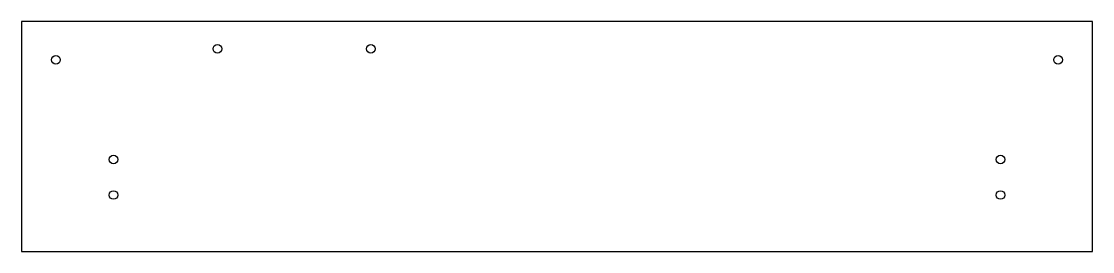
# Model space of a CAD drawing. Header units: millimetres. Extents: x -279 to 279, y -60 to 60.
import ezdxf

# ---------------------------------------------------------------- set-up
doc = ezdxf.new("R2010")
doc.units = ezdxf.units.MM

msp = doc.modelspace()

# ---------------------------------------------------------------- linework, layer by layer
at = {"color": 7, "linetype": 'Continuous', "lineweight": 25}
for p, q in [((279, 60), (-279, 60)), ((-279, 60), (-279, -60)), ((279, -60), (279, 60)), ((-279, -60), (279, -60))]:
    msp.add_line(p, q, dxfattribs=at)
for centre in [(-176.925688, 45.7), (-96.925688, 45.7), (-261, 40), (261, 40), (-231, -12), (231, -12), (-231, -30.5), (231, -30.5)]:
    msp.add_circle(centre, 2.25, dxfattribs=at)

doc.saveas('drawing.dxf')
